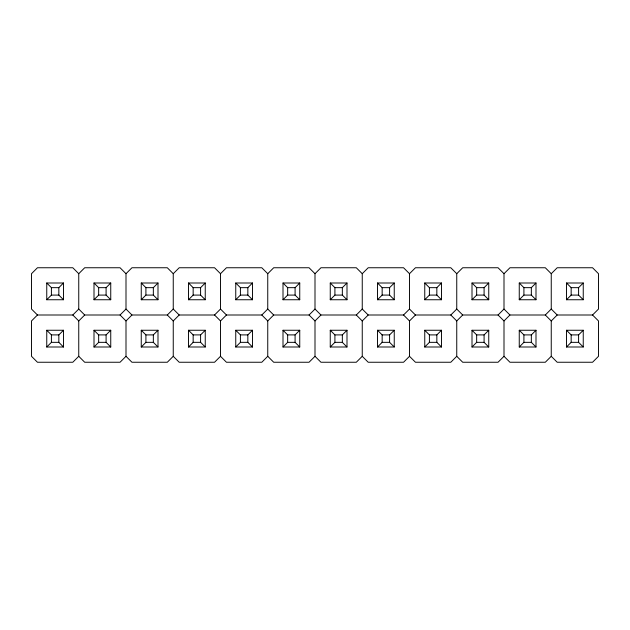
<?xml version="1.0" encoding="UTF-8"?>
<svg xmlns="http://www.w3.org/2000/svg" width="630" height="630" viewBox="0 0 630 630"><rect width="100%" height="100%" fill="white"/><g stroke="black" fill="none" stroke-linecap="round" stroke-linejoin="round"><path stroke-width="0.94" d="M46.754 299.746L51.408 295.092L58.842 295.092L63.496 299.746L46.754 299.746L46.754 283.004L63.496 283.004L63.496 299.746M58.842 295.092L58.842 287.658L63.496 283.004M78.75 320.954L72.796 315L37.453 315L31.5 320.954L31.5 356.296L37.453 362.25L72.796 362.25L78.75 356.296L78.75 320.954L84.704 315L120.046 315L126 320.954L126 356.296L131.953 362.25L167.296 362.25L173.25 356.296L173.25 320.954L179.203 315L214.546 315L220.5 320.954L220.5 356.296L226.453 362.25L261.796 362.25L267.75 356.296L267.75 320.954L273.704 315L309.046 315L315 320.954L315 356.296L320.954 362.25L356.296 362.25L362.25 356.296L362.25 320.954L368.204 315L403.547 315L409.5 320.954L409.5 356.296L415.453 362.25L450.797 362.25L456.75 356.296L456.75 320.954L462.703 315L498.047 315L504 320.954L504 356.296L509.953 362.25L545.297 362.25L551.25 356.296L551.25 320.954L557.203 315L592.547 315L598.5 320.954L598.5 356.296L592.547 362.25L557.203 362.25L551.25 356.296M84.704 315L78.75 309.046L78.75 273.704L84.704 267.75L120.046 267.75L126 273.704L126 309.046L131.953 315L167.296 315L173.25 320.954M72.796 315L78.75 309.046M46.754 346.996L51.408 342.342L51.408 334.9L46.754 330.254L63.496 330.254L63.496 346.996L46.754 346.996L46.754 330.254M63.496 346.996L58.842 342.342L58.842 334.9L63.496 330.254M94.004 299.746L98.658 295.092L106.092 295.092L110.746 299.746L110.746 283.004L94.004 283.004L94.004 299.746L110.746 299.746M106.092 295.092L106.092 287.658L110.746 283.004M126 273.704L131.953 267.75L167.296 267.75L173.25 273.704L173.25 309.046L179.203 315M120.046 315L126 309.046M94.004 346.996L98.658 342.342L98.658 334.9L94.004 330.254L110.746 330.254L110.746 346.996L94.004 346.996L94.004 330.254M110.746 346.996L106.092 342.342L106.092 334.9L110.746 330.254M141.254 299.746L145.908 295.092L153.342 295.092L157.996 299.746L141.254 299.746L141.254 283.004L157.996 283.004L157.996 299.746M153.342 295.092L153.342 287.658L157.996 283.004M126 320.954L131.953 315M173.25 273.704L179.203 267.75L214.546 267.75L220.5 273.704L220.5 309.046L226.453 315L261.796 315L267.75 320.954M126 356.296L120.046 362.25L84.704 362.25L78.75 356.296M167.296 315L173.25 309.046M141.254 346.996L145.908 342.342L153.342 342.342L157.996 346.996L141.254 346.996L141.254 330.254L157.996 330.254L157.996 346.996M153.342 342.342L153.342 334.9L157.996 330.254M188.504 299.746L193.158 295.092L200.592 295.092L205.246 299.746L188.504 299.746L188.504 283.004L205.246 283.004L205.246 299.746M188.504 283.004L193.158 287.658L200.592 287.658L205.246 283.004M220.5 273.704L226.453 267.75L261.796 267.75L267.75 273.704L267.75 309.046L273.704 315M214.546 315L220.5 309.046M188.504 346.996L193.158 342.342L200.592 342.342L205.246 346.996L188.504 346.996L188.504 330.254L205.246 330.254L205.246 346.996M188.504 330.254L193.158 334.9L200.592 334.9L205.246 330.254M235.754 299.746L240.408 295.092L240.408 287.658L235.754 283.004L252.496 283.004L252.496 299.746L235.754 299.746L235.754 283.004M240.408 287.658L247.842 287.658L252.496 283.004M220.5 320.954L226.453 315M267.75 273.704L273.704 267.75L309.046 267.75L315 273.704L315 309.046L320.954 315L356.296 315L362.25 320.954M220.5 356.296L214.546 362.25L179.203 362.25L173.25 356.296M261.796 315L267.75 309.046M235.754 346.996L240.408 342.342L240.408 334.9L235.754 330.254L252.496 330.254L252.496 346.996L235.754 346.996L235.754 330.254M252.496 346.996L247.842 342.342L247.842 334.9L252.496 330.254M283.004 299.746L287.658 295.092L287.658 287.658L283.004 283.004L283.004 299.746L299.746 299.746L299.746 283.004L283.004 283.004M287.658 287.658L295.092 287.658L299.746 283.004M315 273.704L320.954 267.75L356.296 267.75L362.25 273.704L362.25 309.046L368.204 315M309.046 315L315 309.046M283.004 346.996L287.658 342.342L287.658 334.9L283.004 330.254L299.746 330.254L299.746 346.996L283.004 346.996L283.004 330.254M299.746 346.996L295.092 342.342L295.092 334.9L299.746 330.254M330.254 299.746L334.908 295.092L334.908 287.658L330.254 283.004L346.996 283.004L346.996 299.746L330.254 299.746L330.254 283.004M346.996 299.746L342.342 295.092L342.342 287.658L346.996 283.004M315 320.954L320.954 315M362.25 273.704L368.204 267.75L403.547 267.75L409.5 273.704L409.5 309.046L415.453 315L450.797 315L456.75 320.954M315 356.296L309.046 362.25L273.704 362.25L267.75 356.296M356.296 315L362.25 309.046M330.254 346.996L334.908 342.342L342.342 342.342L346.996 346.996L346.996 330.254L330.254 330.254L330.254 346.996L346.996 346.996M330.254 330.254L334.908 334.9L342.342 334.9L346.996 330.254M377.504 299.746L382.158 295.092L389.592 295.092L394.246 299.746L377.504 299.746L377.504 283.004L394.246 283.004L394.246 299.746M389.592 295.092L389.592 287.658L394.246 283.004M409.5 273.704L415.453 267.75L450.797 267.75L456.75 273.704L456.75 309.046L462.703 315M403.547 315L409.5 309.046M377.504 346.996L382.158 342.342L389.592 342.342L394.246 346.996L377.504 346.996L377.504 330.254L394.246 330.254L394.246 346.996M377.504 330.254L382.158 334.9L389.592 334.9L394.246 330.254M424.754 299.746L429.408 295.092L436.842 295.092L441.496 299.746L424.754 299.746L424.754 283.004L441.496 283.004L441.496 299.746M424.754 283.004L429.408 287.658L436.842 287.658L441.496 283.004M409.5 320.954L415.453 315M456.75 273.704L462.703 267.75L498.047 267.75L504 273.704L504 309.046L509.953 315L545.297 315L551.25 320.954M409.5 356.296L403.547 362.25L368.204 362.25L362.25 356.296M450.797 315L456.75 309.046M424.754 346.996L429.408 342.342L436.842 342.342L441.496 346.996L424.754 346.996L424.754 330.254L441.496 330.254L441.496 346.996M424.754 330.254L429.408 334.9L436.842 334.9L441.496 330.254M472.004 299.746L476.658 295.092L476.658 287.658L472.004 283.004L488.746 283.004L488.746 299.746L472.004 299.746L472.004 283.004M488.746 299.746L484.092 295.092L484.092 287.658L488.746 283.004M504 273.704L509.953 267.75L545.297 267.75L551.25 273.704L551.25 309.046L557.203 315M498.047 315L504 309.046M472.004 346.996L476.658 342.342L476.658 334.9L472.004 330.254L488.746 330.254L488.746 346.996L472.004 346.996L472.004 330.254M488.746 346.996L484.092 342.342L484.092 334.9L488.746 330.254M519.254 299.746L523.908 295.092L523.908 287.658L519.254 283.004L535.996 283.004L535.996 299.746L519.254 299.746L519.254 283.004M535.996 299.746L531.342 295.092L531.342 287.658L535.996 283.004M504 320.954L509.953 315M551.25 273.704L557.203 267.75L592.547 267.75L598.5 273.704L598.5 309.046L592.547 315M504 356.296L498.047 362.25L462.703 362.25L456.75 356.296M545.297 315L551.25 309.046M519.254 346.996L523.908 342.342L523.908 334.9L519.254 330.254L535.996 330.254L535.996 346.996L519.254 346.996L519.254 330.254M535.996 346.996L531.342 342.342L531.342 334.9L535.996 330.254M566.504 299.746L571.158 295.092L578.592 295.092L583.246 299.746L566.504 299.746L566.504 283.004L583.246 283.004L583.246 299.746M578.592 295.092L578.592 287.658L583.246 283.004M566.504 346.996L571.158 342.342L578.592 342.342L583.246 346.996L566.504 346.996L566.504 330.254L583.246 330.254L583.246 346.996M578.592 342.342L578.592 334.9L583.246 330.254M46.754 283.004L51.408 287.658L58.842 287.658M94.004 283.004L98.658 287.658L106.092 287.658M141.254 283.004L145.908 287.658L153.342 287.658M334.908 287.658L342.342 287.658M377.504 283.004L382.158 287.658L389.592 287.658M476.658 287.658L484.092 287.658M523.908 287.658L531.342 287.658M566.504 283.004L571.158 287.658L578.592 287.658M240.408 295.092L247.842 295.092L252.496 299.746M287.658 295.092L295.092 295.092L299.746 299.746M334.908 295.092L342.342 295.092M476.658 295.092L484.092 295.092M523.908 295.092L531.342 295.092M51.408 334.9L58.842 334.9M98.658 334.9L106.092 334.9M141.254 330.254L145.908 334.9L153.342 334.9M240.408 334.9L247.842 334.9M287.658 334.9L295.092 334.9M476.658 334.9L484.092 334.9M523.908 334.9L531.342 334.9M566.504 330.254L571.158 334.9L578.592 334.9M51.408 342.342L58.842 342.342M98.658 342.342L106.092 342.342M240.408 342.342L247.842 342.342M287.658 342.342L295.092 342.342M476.658 342.342L484.092 342.342M523.908 342.342L531.342 342.342M78.75 273.704L72.796 267.75L37.453 267.75L31.5 273.704L31.5 309.046L37.453 315M571.158 287.658L571.158 295.092M571.158 334.9L571.158 342.342M436.842 287.658L436.842 295.092M436.842 334.9L436.842 342.342M429.408 287.658L429.408 295.092M429.408 334.9L429.408 342.342M389.592 334.9L389.592 342.342M382.158 287.658L382.158 295.092M382.158 334.9L382.158 342.342M342.342 334.9L342.342 342.342M334.908 334.9L334.908 342.342M295.092 287.658L295.092 295.092M247.842 287.658L247.842 295.092M200.592 287.658L200.592 295.092M200.592 334.9L200.592 342.342M193.158 287.658L193.158 295.092M193.158 334.9L193.158 342.342M145.908 287.658L145.908 295.092M145.908 334.9L145.908 342.342M98.658 287.658L98.658 295.092M51.408 287.658L51.408 295.092"/></g></svg>
